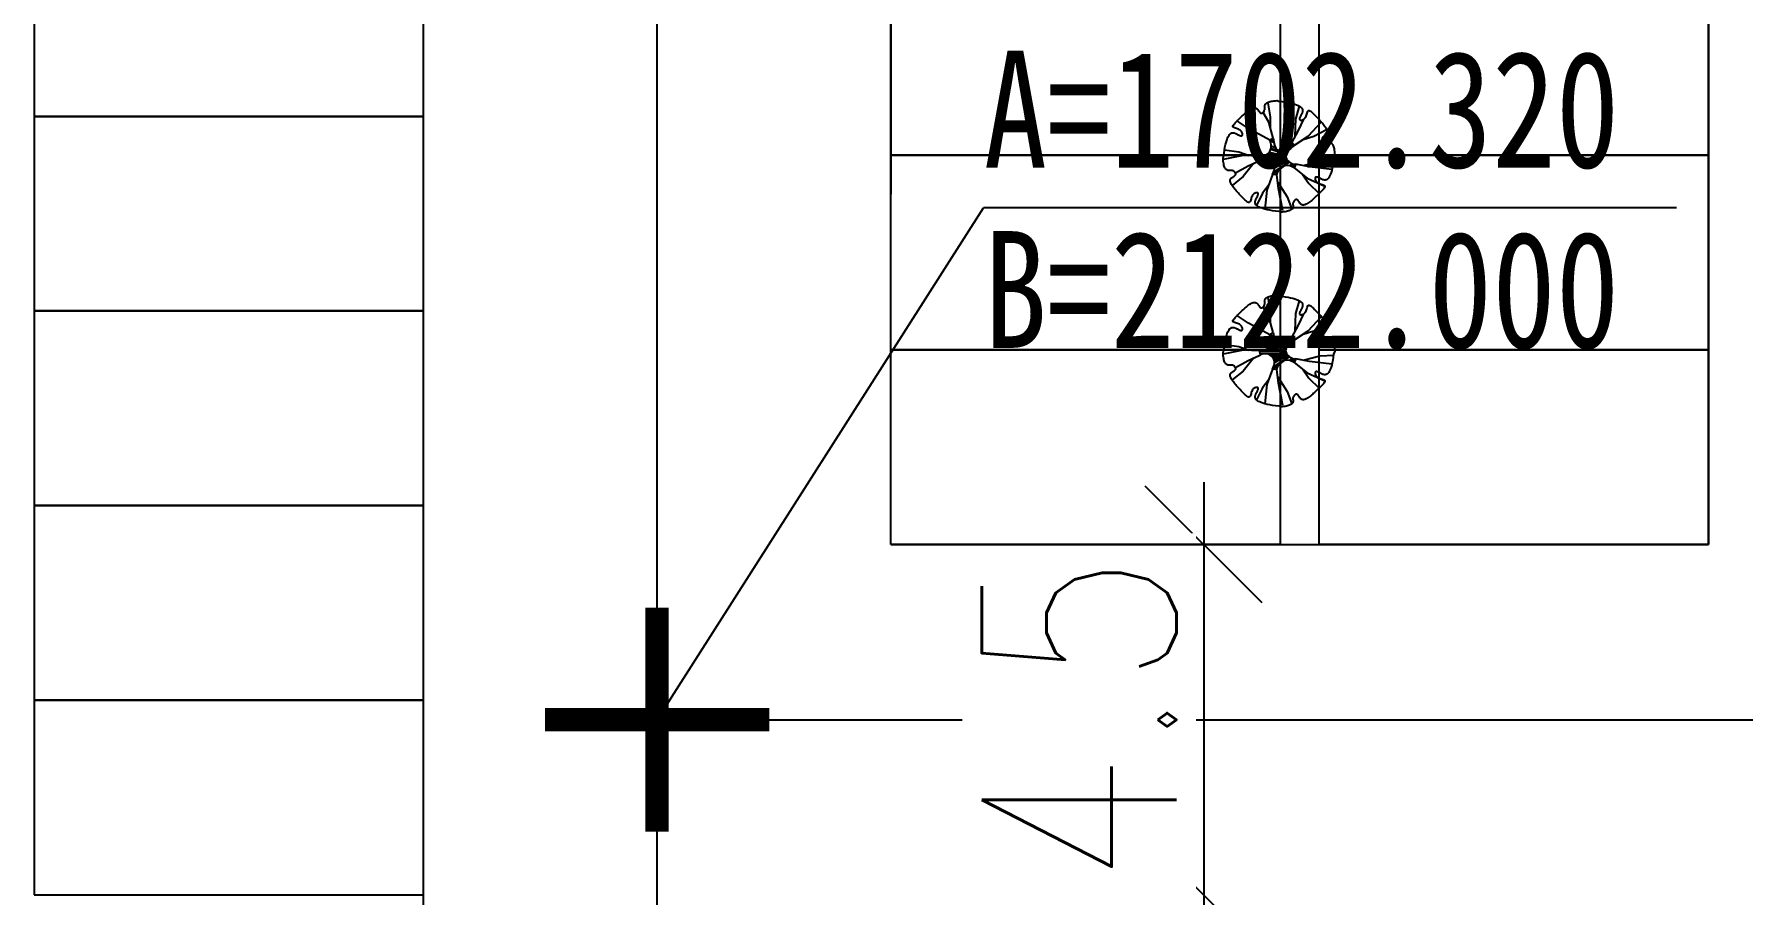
# Model space of a CAD drawing. Extents: x -93062 to 326984, y -142534 to 91021.
# Drawn here: x -55227 to -54199, y 81105 to 81623 of the extents above; entities that cross this region are included whole.
import ezdxf
from ezdxf.enums import TextEntityAlignment as Align

# ---------------------------------------------------------------- set-up
doc = ezdxf.new("R2010")
doc.units = 0
doc.header["$LTSCALE"] = 1000
doc.header["$MEASUREMENT"] = 0
doc.layers.get('0').update_dxf_attribs({"color": 8})
doc.styles.add('COMPLEX', font='COMPLEX')
doc.styles.add('DIMHT', font='', dxfattribs={"width": 0.8})
doc.styles.add('hz', font='GEDITXT', dxfattribs={"width": 0.8, "bigfont": 'DXT'})
doc.styles.add('SIM', font='GEDITXT', dxfattribs={"width": 0.8, "bigfont": 'DXT'})
doc.styles.add('SIMPLEX', font='GEDITXT', dxfattribs={"height": 0.2, "bigfont": 'DXT'})
doc.styles.get("Standard").update_dxf_attribs({"font": 'gbenor.shx', "bigfont": 'gbcbig.shx'})
doc.styles.get('DIMHT').set_extended_font_data('SimSun')

# ---------------------------------------------------------------- blocks, each defined once
blk = doc.blocks.new('_Oblique')
at = {"color": 0, "linetype": 'ByBlock', "lineweight": -2}
blk.add_line((-0.5, -0.5), (0.5, 0.5), dxfattribs=at)
blk = doc.blocks.new('A$C672165B9')
at = {"color": 251, "ltscale": 10}
for p, q in [((8647.4, 10565.9), (8647.4, 14896.3)), ((9024.8, 10449), (9024.8, 14896.7)), ((9402.2, 11644.1), (9402.2, 12210.2)), ((9024.8, 11361), (11006.2, 11361))]:
    blk.add_line(p, q, dxfattribs=at)
at = {"color": 251}
for p, q in [((8647.4, 10449), (8647.4, 14893.5)), ((9402.2, 14893.5), (9402.2, 12210.2)), ((10723.1, 11644.1), (10723.1, 14348.8)), ((10012.8, 12326.4), (10003.9, 12342.5)), ((10015.6, 12335), (10011.7, 12358)), ((10056.8, 12331.7), (10062.6, 12352.4)), ((9980.2, 12316.2), (9960.8, 12329.1)), ((10014.5, 12297.6), (9980.2, 12316.2)), ((10020.1, 12301), (10012.8, 12326.4)), ((10015.4, 12317.1), (10015.6, 12335)), ((10060.4, 12312.9), (10049.7, 12293.4)), ((10055.3, 12304), (10056.8, 12331.7)), ((10068.8, 12331.2), (10060.4, 12312.9)), ((10076.6, 12303.9), (10097.9, 12326.9)), ((10085.6, 12303.9), (10106.3, 12314.7)), ((10014.5, 12297.6), (10020.1, 12301)), ((10014.5, 12297.6), (10014.5, 12297.6)), ((10014.6, 12297.5), (10021.3, 12293.3)), ((10015.1, 12298), (10021.2, 12294.1)), ((10016.3, 12284.6), (10040.8, 12275.5)), ((10016.7, 12288.3), (10024.1, 12285)), ((10018.7, 12300.2), (10020.4, 12298.9)), ((10020.1, 12301), (10021.6, 12291.9)), ((10042.1, 12285.6), (10046.3, 12282)), ((10044, 12287.3), (10047.8, 12283.5)), ((10045.2, 12288.4), (10048.7, 12284.3)), ((10047.6, 12291), (10050.8, 12286.2)), ((10048.5, 12292), (10052.6, 12287.8)), ((10049.8, 12293.2), (10054.6, 12289.3)), ((10054.6, 12289.3), (10053, 12288.1)), ((10054.7, 12289.2), (10076.6, 12303.9)), ((10068.5, 12298.5), (10085.6, 12303.9)), ((9971.7, 12272.7), (9939.2, 12266.4)), ((9964.4, 12278), (9941.3, 12281.5)), ((9959, 12244.5), (9979.5, 12256)), ((9981.4, 12272.3), (9964.4, 12278)), ((9988.8, 12260.2), (9971.3, 12238.6)), ((9998.1, 12271.8), (9971.7, 12272.7)), ((9979.5, 12256), (9997.3, 12264.3)), ((9997.3, 12264.3), (9999.6, 12265.4)), ((9998.1, 12271.8), (10007.3, 12273.8)), ((9999.6, 12265.4), (9998.1, 12271.8)), ((9998.2, 12271.3), (10040.9, 12271.3)), ((9999.1, 12267.7), (10041.5, 12267.2)), ((10004.5, 12273.2), (10040.5, 12269.4)), ((10011, 12275.4), (10040.1, 12270.8)), ((10012.5, 12276.6), (10040.9, 12271.3)), ((10013.7, 12277.9), (10040, 12272.2)), ((10014.5, 12265), (10042.4, 12266.2)), ((10016, 12283), (10040.5, 12274.8)), ((10016.9, 12263.5), (10043.1, 12265.5)), ((10019.3, 12242.2), (10046.4, 12262.1)), ((10019.7, 12260.6), (10044.3, 12264.2)), ((10019.8, 12243.8), (10046.1, 12262.3)), ((10020.6, 12246), (10045.7, 12262.7)), ((10021.3, 12258), (10032.3, 12262.4)), ((10021.7, 12256.8), (10036.1, 12263)), ((10022, 12255.6), (10038.7, 12263.4)), ((10022.3, 12253), (10043.1, 12264)), ((10046.6, 12256), (10050.1, 12259.8)), ((10047.5, 12255.7), (10050.8, 12259.5)), ((10050.4, 12254.6), (10053.3, 12258.8)), ((10051.7, 12253.9), (10054.5, 12258.7)), ((10056.6, 12258.6), (10054.1, 12252.6)), ((10078.4, 12254.4), (10056.6, 12258.6)), ((10068.4, 12256.5), (10095.2, 12263.7)), ((10095.2, 12263.7), (10118.5, 12264.6)), ((9971.3, 12238.6), (9953.5, 12224.5)), ((10019.1, 12241.8), (10010, 12217)), ((10019.1, 12241.8), (10021.6, 12248.6)), ((10025.6, 12241.3), (10019.1, 12241.8)), ((10028.4, 12219.3), (10025.8, 12241.4)), ((10027.3, 12229.4), (10042.4, 12206.1)), ((10054.1, 12252.6), (10050.7, 12254.4)), ((10054.1, 12252.6), (10074.9, 12236.3)), ((10067.2, 12242.3), (10077.7, 12227.7)), ((10074.9, 12236.3), (10103.5, 12223)), ((10114.7, 12250.2), (10078.4, 12254.4)), ((10002.7, 12211.7), (9993, 12192.2)), ((10013.4, 12226.1), (10002.7, 12211.7)), ((10010, 12217), (10006.3, 12186.1)), ((10035.5, 12183.4), (10028.4, 12219.3)), ((10042.4, 12206.1), (10049.9, 12185.8)), ((10077.7, 12227.7), (10094.3, 12211.4)), ((9024.8, 11361), (9552.2, 12188.4)), ((10671.7, 12188.4), (9552.2, 12188.4)), ((10015.6, 12020.5), (10011.7, 12043.5)), ((10056.8, 12017.2), (10062.6, 12037.9)), ((9980.2, 12001.7), (9960.8, 12014.6)), ((10012.8, 12011.9), (10003.9, 12028)), ((10020.1, 11986.5), (10012.8, 12011.9)), ((10015.4, 12002.6), (10015.6, 12020.5)), ((10055.3, 11989.5), (10056.8, 12017.2)), ((10068.8, 12016.7), (10060.4, 11998.4)), ((10076.6, 11989.4), (10097.9, 12012.4)), ((10014.5, 11983.1), (9980.2, 12001.7)), ((10014.5, 11983.1), (10020.1, 11986.5)), ((10014.5, 11983.1), (10014.5, 11983.1)), ((10014.6, 11983), (10021.3, 11978.8)), ((10015.1, 11983.5), (10021.2, 11979.6)), ((10018.7, 11985.7), (10020.4, 11984.4)), ((10020.1, 11986.5), (10021.6, 11977.4)), ((10060.4, 11998.4), (10049.7, 11978.9)), ((10054.7, 11974.7), (10076.6, 11989.4)), ((10068.5, 11984), (10085.6, 11989.4)), ((10085.6, 11989.4), (10106.3, 12000.2)), ((9971.7, 11958.2), (9939.2, 11951.9)), ((9964.4, 11963.5), (9941.3, 11967)), ((9981.4, 11957.8), (9964.4, 11963.5)), ((9998.1, 11957.3), (9971.7, 11958.2)), ((9998.1, 11957.3), (10007.3, 11959.3)), ((9999.6, 11950.9), (9998.1, 11957.3)), ((9998.2, 11956.8), (10040.9, 11956.8)), ((9999.1, 11953.2), (10041.5, 11952.7)), ((10004.5, 11958.7), (10040.5, 11954.9)), ((10011, 11960.9), (10040.1, 11956.3)), ((10012.5, 11962.1), (10040.9, 11956.8)), ((10013.7, 11963.4), (10040, 11957.7)), ((10016, 11968.4), (10040.5, 11960.3)), ((10016.3, 11970.1), (10040.8, 11961)), ((10016.7, 11973.8), (10024.1, 11970.5)), ((10042.1, 11971.1), (10046.3, 11967.5)), ((10044, 11972.8), (10047.8, 11969)), ((10045.2, 11973.9), (10048.7, 11969.8)), ((10047.6, 11976.4), (10050.8, 11971.7)), ((10048.5, 11977.5), (10052.6, 11973.2)), ((10049.8, 11978.7), (10054.6, 11974.8)), ((10054.6, 11974.8), (10053, 11973.5)), ((9959, 11930), (9979.5, 11941.5)), ((9988.8, 11945.7), (9971.3, 11924.1)), ((9979.5, 11941.5), (9997.3, 11949.8)), ((9997.3, 11949.8), (9999.6, 11950.9)), ((10019.1, 11927.3), (10010, 11902.5)), ((10014.5, 11950.5), (10042.4, 11951.7)), ((10016.9, 11949), (10043.1, 11951)), ((10019.1, 11927.3), (10021.6, 11934.1)), ((10025.6, 11926.8), (10019.1, 11927.3)), ((10019.3, 11927.7), (10046.4, 11947.6)), ((10019.7, 11946.1), (10044.3, 11949.7)), ((10019.8, 11929.3), (10046.1, 11947.8)), ((10020.6, 11931.5), (10045.7, 11948.2)), ((10021.3, 11943.5), (10032.3, 11947.9)), ((10021.7, 11942.3), (10036.1, 11948.5)), ((10022, 11941.1), (10038.7, 11948.9)), ((10022.3, 11938.5), (10043.1, 11949.5)), ((10028.4, 11904.8), (10025.8, 11926.9)), ((10046.6, 11941.5), (10050.1, 11945.3)), ((10047.5, 11941.2), (10050.8, 11945)), ((10050.4, 11940.1), (10053.3, 11944.3)), ((10054.1, 11938.1), (10050.7, 11939.9)), ((10051.7, 11939.4), (10054.5, 11944.2)), ((10056.6, 11944.1), (10054.1, 11938.1)), ((10054.1, 11938.1), (10074.9, 11921.8)), ((10078.4, 11939.9), (10056.6, 11944.1)), ((10067.2, 11927.8), (10077.7, 11913.2)), ((10068.4, 11942), (10095.2, 11949.2)), ((10114.7, 11935.7), (10078.4, 11939.9)), ((10095.2, 11949.2), (10118.5, 11950.1)), ((9971.3, 11924.1), (9953.5, 11910)), ((10002.7, 11897.2), (9993, 11877.7)), ((10013.4, 11911.6), (10002.7, 11897.2)), ((10010, 11902.5), (10006.3, 11871.6)), ((10027.3, 11914.9), (10042.4, 11891.6)), ((10035.5, 11868.9), (10028.4, 11904.8)), ((10074.9, 11921.8), (10103.5, 11908.5)), ((10077.7, 11913.2), (10094.3, 11896.9)), ((10042.4, 11891.6), (10049.9, 11871.3)), ((9907.7, 11744.7), (9907.7, 10977.3)), ((9528, 11644.1), (10008.3, 11644.1))]:
    blk.add_line(p, q, dxfattribs=at)
at = {"color": 251, "ltscale": 3}
for p, q in [((8018.4, 12650.5), (8018.4, 12336)), ((8647.4, 12336), (8647.4, 12650.5)), ((9402.2, 12273.1), (9402.2, 12587.6)), ((10031.2, 12587.6), (10031.2, 12273.1)), ((10094.1, 12273.1), (10094.1, 12587.6)), ((10723.1, 12587.6), (10723.1, 12273.1)), ((8018.4, 12336), (8018.4, 12021.5)), ((8647.4, 12336), (8018.4, 12336)), ((8018.4, 12336), (8647.4, 12336)), ((8647.4, 12021.5), (8647.4, 12336)), ((9402.2, 11958.6), (9402.2, 12273.1)), ((9402.2, 12273.1), (10031.2, 12273.1)), ((10031.2, 12273.1), (9402.2, 12273.1)), ((10031.2, 12273.1), (10031.2, 11958.6)), ((10031.2, 12273.1), (10031.2, 12273.1)), ((10094.1, 11958.6), (10094.1, 12273.1)), ((10094.1, 12273.1), (10723.1, 12273.1)), ((10723.1, 12273.1), (10094.1, 12273.1)), ((10723.1, 12273.1), (10723.1, 11958.6)), ((10723.1, 12273.1), (10723.1, 12273.1)), ((8018.4, 12021.5), (8018.4, 11707)), ((8647.4, 12021.5), (8018.4, 12021.5)), ((8018.4, 12021.5), (8647.4, 12021.5)), ((8647.4, 11707), (8647.4, 12021.5)), ((10031.2, 11958.6), (9402.2, 11958.6)), ((9402.2, 11644.1), (9402.2, 11958.6)), ((9402.2, 11958.6), (10031.2, 11958.6)), ((10031.2, 11958.6), (10031.2, 11644.1)), ((10031.2, 11958.6), (10031.2, 11958.6)), ((10094.1, 11644.1), (10094.1, 11958.6)), ((10094.1, 11958.6), (10723.1, 11958.6)), ((10723.1, 11958.6), (10094.1, 11958.6)), ((10723.1, 11958.6), (10723.1, 11644.1)), ((10723.1, 11958.6), (10723.1, 11958.6)), ((8018.4, 11707), (8018.4, 11392.5)), ((8647.4, 11707), (8018.4, 11707)), ((8018.4, 11707), (8647.4, 11707)), ((8647.4, 11392.5), (8647.4, 11707)), ((10723.1, 11644.1), (10094.1, 11644.1)), ((8018.4, 11392.5), (8018.4, 11078)), ((8647.4, 11392.5), (8018.4, 11392.5)), ((8018.4, 11392.5), (8647.4, 11392.5)), ((8647.4, 11078), (8647.4, 11392.5)), ((8018.4, 11078), (8647.4, 11078))]:
    blk.add_line(p, q, dxfattribs=at)
at = {"color": 251}
for points in [[(10051.9, 12193.8), (10052, 12192.9), (10052.1, 12192), (10052.1, 12191.2), (10052.1, 12190.3), (10052.1, 12189.5), (10051.9, 12188.6), (10051.6, 12187.8), (10051.1, 12187), (10050.5, 12186.3), (10049.7, 12185.6), (10048.7, 12184.9), (10047.6, 12184.2), (10046.3, 12183.6), (10044.9, 12183.1), (10043.2, 12182.6), (10041.4, 12182.1), (10039.3, 12181.8), (10037.1, 12181.5), (10034.7, 12181.2), (10032, 12181.1), (10029.6, 12182.3), (10024, 12182.8), (10019, 12183.4), (10014.4, 12184.2), (10010.2, 12185), (10006.5, 12186), (10003.3, 12187), (10000.5, 12188), (9998.2, 12189), (9996.3, 12189.9), (9994.7, 12190.8), (9993.6, 12191.7), (9992.7, 12192.5), (9992, 12193.3), (9991.6, 12194.1), (9991.3, 12194.9), (9991.1, 12195.6), (9991, 12196.4), (9991, 12197.2), (9991, 12198), (9991.1, 12198.7), (9991.3, 12199.5), (9991.5, 12200.3), (9991.8, 12201.2), (9992.2, 12202), (9992.6, 12202.8), (9993, 12203.7), (9993.5, 12204.5), (9994, 12205.4), (9994.5, 12206.2), (9994.9, 12207.1), (9995.3, 12207.9), (9995.6, 12208.7), (9995.8, 12209.4), (9995.9, 12210.1), (9995.9, 12210.8), (9995.8, 12211.3), (9995.5, 12211.8), (9995.1, 12212.2), (9994.6, 12212.5), (9993.9, 12212.6), (9993, 12212.6), (9992.1, 12212.4), (9991, 12212.1), (9989.9, 12211.6), (9988.9, 12210.9), (9987.8, 12210), (9986.8, 12208.9), (9986, 12207.6), (9985.3, 12206.1), (9984.7, 12204.5), (9984.2, 12202.8), (9983.7, 12201.2), (9983.2, 12199.7), (9982.7, 12198.4), (9982, 12197.5), (9981.2, 12197), (9980.2, 12197), (9979, 12197.4), (9977.7, 12198.2), (9976.3, 12199.4), (9974.8, 12200.7), (9973.3, 12202.3), (9971.6, 12203.9), (9970, 12205.6), (9968.4, 12207.2), (9966.9, 12208.9), (9965.3, 12210.5), (9963.8, 12212), (9962.3, 12213.6), (9960.9, 12215.2), (9959.5, 12216.7), (9958.2, 12218.2), (9956.9, 12219.8), (9955.8, 12221.3), (9954.7, 12222.8), (9953.7, 12224.3), (9952.8, 12225.7), (9952.1, 12227.1), (9951.5, 12228.3), (9951, 12229.6), (9950.7, 12230.7), (9950.5, 12231.7), (9950.5, 12232.6), (9950.7, 12233.5), (9951, 12234.3), (9951.5, 12235.1), (9952.1, 12235.9), (9952.9, 12236.6), (9953.8, 12237.3), (9954.8, 12238), (9955.8, 12238.7), (9956.8, 12239.4), (9957.7, 12240.1), (9958.5, 12240.8), (9959.1, 12241.6), (9959.4, 12242.4), (9959.4, 12243.3), (9959.2, 12244.1), (9958.8, 12245), (9958.2, 12245.8), (9957.4, 12246.6), (9956.5, 12247.3), (9955.6, 12247.8), (9954.6, 12248.2), (9953.6, 12248.5), (9952.7, 12248.6), (9951.8, 12248.6), (9950.9, 12248.5), (9950, 12248.4), (9949.1, 12248.3), (9948.2, 12248.3), (9947.4, 12248.4), (9946.6, 12248.6), (9945.7, 12248.9), (9945, 12249.4), (9944.2, 12250), (9943.5, 12250.8), (9942.8, 12251.7), (9942.1, 12252.8), (9941.5, 12254.1), (9941, 12255.6), (9940.5, 12257.3), (9940.1, 12259.1), (9939.7, 12261.2), (9939.4, 12263.4), (9939.2, 12265.8), (9939, 12268.4), (9939.5, 12271.1), (9940.7, 12276.4), (9941.3, 12281.5), (9942.1, 12286.1), (9943, 12290.3), (9943.9, 12293.9), (9944.9, 12297.2), (9945.9, 12299.9), (9946.9, 12302.3), (9947.8, 12304.2), (9948.7, 12305.7), (9949.6, 12306.9), (9950.4, 12307.8), (9951.2, 12308.4), (9952, 12308.9), (9952.8, 12309.2), (9953.6, 12309.3), (9954.3, 12309.4), (9955.1, 12309.5), (9955.9, 12309.4), (9956.7, 12309.3), (9957.5, 12309.2), (9958.3, 12308.9), (9959.1, 12308.6), (9959.9, 12308.3), (9960.7, 12307.9), (9961.6, 12307.4), (9962.5, 12306.9), (9963.3, 12306.4), (9964.2, 12306), (9965, 12305.5), (9965.8, 12305.2), (9966.6, 12304.9), (9967.3, 12304.7), (9968, 12304.5), (9968.7, 12304.6), (9969.3, 12304.7), (9969.7, 12304.9), (9970.1, 12305.3), (9970.4, 12305.9), (9970.5, 12306.6), (9970.5, 12307.4), (9970.3, 12308.4), (9970, 12309.4), (9969.5, 12310.5), (9968.8, 12311.6), (9967.9, 12312.7), (9966.9, 12313.6), (9965.6, 12314.5), (9964, 12315.2), (9962.4, 12315.8), (9960.7, 12316.3), (9959.1, 12316.7), (9957.6, 12317.2), (9956.4, 12317.8), (9955.4, 12318.5), (9954.9, 12319.3), (9954.9, 12320.3), (9955.4, 12321.4), (9956.2, 12322.7), (9957.3, 12324.1), (9958.7, 12325.6), (9960.2, 12327.2), (9961.8, 12328.8), (9963.5, 12330.4), (9965.2, 12332), (9966.8, 12333.6), (9968.4, 12335.2), (9970, 12336.7), (9971.5, 12338.1), (9973.1, 12339.6), (9974.6, 12341), (9976.2, 12342.3), (9977.7, 12343.5), (9979.2, 12344.7), (9980.7, 12345.8), (9982.2, 12346.8), (9983.6, 12347.7), (9985, 12348.4), (9986.3, 12349), (9987.5, 12349.5), (9988.6, 12349.8), (9989.6, 12349.9), (9990.6, 12349.9), (9991.4, 12349.8), (9992.3, 12349.4), (9993, 12349), (9993.8, 12348.4), (9994.5, 12347.6), (9995.2, 12346.7), (9995.9, 12345.7), (9996.6, 12344.7), (9997.3, 12343.7), (9998, 12342.8), (9998.7, 12342), (9999.5, 12341.4), (10000.3, 12341.1), (10001.2, 12341), (10002, 12341.2), (10002.9, 12341.7), (10003.7, 12342.3), (10004.5, 12343.1), (10005.2, 12344), (10005.7, 12344.9), (10006.1, 12345.9), (10006.4, 12346.8), (10006.5, 12347.8), (10006.5, 12348.7), (10006.4, 12349.6), (10006.3, 12350.5), (10006.3, 12351.4), (10006.2, 12352.2), (10006.3, 12353.1), (10006.5, 12353.9), (10006.8, 12354.7), (10007.3, 12355.5), (10007.9, 12356.3), (10008.7, 12357), (10009.6, 12357.7), (10010.8, 12358.3), (10012.1, 12358.9), (10013.5, 12359.5), (10015.2, 12360), (10017, 12360.4), (10019.1, 12360.8), (10021.3, 12361.1), (10023.7, 12361.3), (10026.4, 12361.4), (10028.8, 12360.3), (10034.4, 12359.8), (10039.4, 12359.1), (10044, 12358.4), (10048.2, 12357.5), (10051.9, 12356.6), (10055.1, 12355.6), (10057.9, 12354.6), (10060.2, 12353.6), (10062.1, 12352.6), (10063.6, 12351.7), (10064.8, 12350.9), (10065.7, 12350), (10066.4, 12349.2), (10066.8, 12348.4), (10067.1, 12347.7), (10067.2, 12346.9), (10067.3, 12346.1), (10067.4, 12345.4), (10067.3, 12344.6), (10067.2, 12343.8), (10067.1, 12343), (10066.9, 12342.2), (10066.6, 12341.4), (10066.2, 12340.6), (10065.8, 12339.7), (10065.3, 12338.9), (10064.9, 12338), (10064.4, 12337.2), (10063.9, 12336.3), (10063.5, 12335.5), (10063.1, 12334.7), (10062.8, 12333.9), (10062.6, 12333.1), (10062.5, 12332.4), (10062.5, 12331.8), (10062.6, 12331.2), (10062.9, 12330.7), (10063.3, 12330.3), (10063.8, 12330.1), (10064.5, 12329.9), (10065.3, 12330), (10066.3, 12330.1), (10067.4, 12330.4), (10068.4, 12331), (10069.5, 12331.6), (10070.6, 12332.5), (10071.5, 12333.6), (10072.4, 12334.9), (10073.1, 12336.4), (10073.7, 12338.1), (10074.2, 12339.7), (10074.7, 12341.4), (10075.2, 12342.9), (10075.7, 12344.1), (10076.4, 12345), (10077.2, 12345.5), (10078.2, 12345.5), (10079.4, 12345.1), (10080.7, 12344.3), (10082.1, 12343.2), (10083.6, 12341.8), (10085.1, 12340.3), (10086.7, 12338.6), (10088.4, 12337), (10090, 12335.3), (10091.5, 12333.7), (10093.1, 12332.1), (10094.6, 12330.5), (10096.1, 12328.9), (10097.5, 12327.4), (10098.9, 12325.8), (10100.2, 12324.3), (10101.4, 12322.8), (10102.6, 12321.2), (10103.7, 12319.7), (10104.7, 12318.3), (10105.6, 12316.8), (10106.3, 12315.5), (10106.9, 12314.2), (10107.4, 12313), (10107.7, 12311.9), (10107.9, 12310.9), (10107.8, 12309.9), (10107.7, 12309), (10107.4, 12308.2), (10106.9, 12307.4), (10106.3, 12306.7), (10105.5, 12306), (10104.6, 12305.3), (10103.6, 12304.6), (10102.6, 12303.9), (10101.6, 12303.2), (10100.7, 12302.5), (10099.9, 12301.7), (10099.3, 12301), (10099, 12300.1), (10098.9, 12299.3), (10099.2, 12298.4), (10099.6, 12297.6), (10100.2, 12296.7), (10101, 12296), (10101.9, 12295.3), (10102.8, 12294.7), (10103.8, 12294.3), (10104.8, 12294.1), (10105.7, 12294), (10106.6, 12294), (10107.5, 12294), (10108.4, 12294.1), (10109.3, 12294.2), (10110.2, 12294.2), (10111, 12294.2), (10111.8, 12294), (10112.6, 12293.6), (10113.4, 12293.2), (10114.2, 12292.5), (10114.9, 12291.8), (10115.6, 12290.8), (10116.2, 12289.7), (10116.8, 12288.4), (10117.4, 12286.9), (10117.9, 12285.3), (10118.3, 12283.4), (10118.7, 12281.4), (10119, 12279.2), (10119.2, 12276.7), (10119.4, 12274.1), (10119.4, 12271.3), (10117.7, 12266.1), (10117.1, 12261), (10116.3, 12256.4), (10115.4, 12252.3), (10114.5, 12248.6), (10113.5, 12245.4), (10112.5, 12242.6), (10111.5, 12240.3), (10110.6, 12238.3), (10109.7, 12236.8), (10108.8, 12235.6), (10108, 12234.7), (10107.2, 12234.1), (10106.4, 12233.7), (10105.6, 12233.4), (10104.8, 12233.2), (10104.1, 12233.1), (10103.3, 12233.1), (10102.5, 12233.1), (10101.7, 12233.2), (10100.9, 12233.4), (10100.1, 12233.6), (10099.3, 12233.9), (10098.5, 12234.3), (10097.6, 12234.7), (10096.8, 12235.1), (10095.9, 12235.6), (10095.1, 12236.1), (10094.2, 12236.6), (10093.4, 12237), (10092.6, 12237.4), (10091.8, 12237.7), (10091.1, 12237.9), (10090.3, 12238), (10089.7, 12238), (10089.1, 12237.9), (10088.6, 12237.6), (10088.3, 12237.2), (10088, 12236.7), (10087.9, 12236), (10087.9, 12235.1), (10088, 12234.2), (10088.4, 12233.1), (10088.9, 12232), (10089.6, 12230.9), (10090.4, 12229.9), (10091.5, 12228.9), (10092.8, 12228.1), (10094.3, 12227.4), (10096, 12226.8), (10097.7, 12226.3), (10099.3, 12225.8), (10100.8, 12225.3), (10102, 12224.7), (10103, 12224.1), (10103.5, 12223.3), (10103.5, 12222.3), (10103, 12221.1), (10102.2, 12219.8), (10101.1, 12218.4), (10099.7, 12216.9), (10098.2, 12215.3), (10096.6, 12213.7), (10094.9, 12212.1), (10093.2, 12210.5), (10091.6, 12208.9), (10090, 12207.4), (10088.4, 12205.9), (10086.9, 12204.4), (10085.3, 12203), (10083.8, 12201.6), (10082.2, 12200.3), (10080.7, 12199), (10079.2, 12197.8), (10077.6, 12196.8), (10076.2, 12195.8), (10074.8, 12194.9), (10073.4, 12194.1), (10072.1, 12193.5), (10070.9, 12193.1), (10069.8, 12192.8), (10068.8, 12192.6), (10067.8, 12192.6), (10067, 12192.8), (10066.1, 12193.1), (10065.4, 12193.6), (10064.6, 12194.2), (10063.9, 12195), (10063.2, 12195.8), (10062.5, 12196.8), (10061.8, 12197.9), (10061.1, 12198.9), (10060.4, 12199.8), (10059.7, 12200.5), (10058.9, 12201.1), (10058.1, 12201.5), (10057.2, 12201.5), (10056.3, 12201.3), (10055.5, 12200.9), (10054.6, 12200.2), (10053.9, 12199.5), (10053.2, 12198.6), (10052.7, 12197.6), (10052.2, 12196.7), (10052, 12195.7), (10051.9, 12194.8)], [(10051.9, 11879.3), (10052, 11878.4), (10052.1, 11877.5), (10052.1, 11876.7), (10052.1, 11875.8), (10052.1, 11875), (10051.9, 11874.1), (10051.6, 11873.3), (10051.1, 11872.5), (10050.5, 11871.8), (10049.7, 11871.1), (10048.7, 11870.4), (10047.6, 11869.7), (10046.3, 11869.1), (10044.9, 11868.6), (10043.2, 11868.1), (10041.4, 11867.6), (10039.3, 11867.3), (10037.1, 11867), (10034.7, 11866.7), (10032, 11866.6), (10029.6, 11867.8), (10024, 11868.3), (10019, 11868.9), (10014.4, 11869.7), (10010.2, 11870.5), (10006.5, 11871.5), (10003.3, 11872.5), (10000.5, 11873.5), (9998.2, 11874.5), (9996.3, 11875.4), (9994.7, 11876.3), (9993.6, 11877.2), (9992.7, 11878), (9992, 11878.8), (9991.6, 11879.6), (9991.3, 11880.4), (9991.1, 11881.1), (9991, 11881.9), (9991, 11882.7), (9991, 11883.5), (9991.1, 11884.2), (9991.3, 11885), (9991.5, 11885.8), (9991.8, 11886.7), (9992.2, 11887.5), (9992.6, 11888.3), (9993, 11889.2), (9993.5, 11890), (9994, 11890.9), (9994.5, 11891.7), (9994.9, 11892.6), (9995.3, 11893.4), (9995.6, 11894.2), (9995.8, 11894.9), (9995.9, 11895.6), (9995.9, 11896.3), (9995.8, 11896.8), (9995.5, 11897.3), (9995.1, 11897.7), (9994.6, 11898), (9993.9, 11898.1), (9993, 11898.1), (9992.1, 11897.9), (9991, 11897.6), (9989.9, 11897.1), (9988.9, 11896.4), (9987.8, 11895.5), (9986.8, 11894.4), (9986, 11893.1), (9985.3, 11891.6), (9984.7, 11890), (9984.2, 11888.3), (9983.7, 11886.7), (9983.2, 11885.2), (9982.7, 11883.9), (9982, 11883), (9981.2, 11882.5), (9980.2, 11882.5), (9979, 11882.9), (9977.7, 11883.7), (9976.3, 11884.9), (9974.8, 11886.2), (9973.3, 11887.8), (9971.6, 11889.4), (9970, 11891.1), (9968.4, 11892.7), (9966.9, 11894.4), (9965.3, 11896), (9963.8, 11897.5), (9962.3, 11899.1), (9960.9, 11900.7), (9959.5, 11902.2), (9958.2, 11903.7), (9956.9, 11905.3), (9955.8, 11906.8), (9954.7, 11908.3), (9953.7, 11909.8), (9952.8, 11911.2), (9952.1, 11912.6), (9951.5, 11913.8), (9951, 11915.1), (9950.7, 11916.2), (9950.5, 11917.2), (9950.5, 11918.1), (9950.7, 11919), (9951, 11919.8), (9951.5, 11920.6), (9952.1, 11921.4), (9952.9, 11922.1), (9953.8, 11922.8), (9954.8, 11923.5), (9955.8, 11924.2), (9956.8, 11924.9), (9957.7, 11925.6), (9958.5, 11926.3), (9959.1, 11927.1), (9959.4, 11927.9), (9959.4, 11928.7), (9959.2, 11929.6), (9958.8, 11930.5), (9958.2, 11931.3), (9957.4, 11932.1), (9956.5, 11932.8), (9955.6, 11933.3), (9954.6, 11933.7), (9953.6, 11934), (9952.7, 11934.1), (9951.8, 11934.1), (9950.9, 11934), (9950, 11933.9), (9949.1, 11933.8), (9948.2, 11933.8), (9947.4, 11933.9), (9946.6, 11934.1), (9945.7, 11934.4), (9945, 11934.9), (9944.2, 11935.5), (9943.5, 11936.3), (9942.8, 11937.2), (9942.1, 11938.3), (9941.5, 11939.6), (9941, 11941.1), (9940.5, 11942.8), (9940.1, 11944.6), (9939.7, 11946.6), (9939.4, 11948.9), (9939.2, 11951.3), (9939, 11953.9), (9939.5, 11956.6), (9940.7, 11961.9), (9941.3, 11967), (9942.1, 11971.6), (9943, 11975.7), (9943.9, 11979.4), (9944.9, 11982.7), (9945.9, 11985.4), (9946.9, 11987.8), (9947.8, 11989.7), (9948.7, 11991.2), (9949.6, 11992.4), (9950.4, 11993.3), (9951.2, 11993.9), (9952, 11994.4), (9952.8, 11994.7), (9953.6, 11994.8), (9954.3, 11994.9), (9955.1, 11994.9), (9955.9, 11994.9), (9956.7, 11994.8), (9957.5, 11994.7), (9958.3, 11994.4), (9959.1, 11994.1), (9959.9, 11993.8), (9960.7, 11993.4), (9961.6, 11992.9), (9962.5, 11992.4), (9963.3, 11991.9), (9964.2, 11991.5), (9965, 11991), (9965.8, 11990.7), (9966.6, 11990.4), (9967.3, 11990.1), (9968, 11990), (9968.7, 11990.1), (9969.3, 11990.2), (9969.7, 11990.4), (9970.1, 11990.8), (9970.4, 11991.4), (9970.5, 11992.1), (9970.5, 11992.9), (9970.3, 11993.9), (9970, 11994.9), (9969.5, 11996), (9968.8, 11997.1), (9967.9, 11998.2), (9966.9, 11999.1), (9965.6, 12000), (9964, 12000.7), (9962.4, 12001.3), (9960.7, 12001.8), (9959.1, 12002.2), (9957.6, 12002.7), (9956.4, 12003.3), (9955.4, 12004), (9954.9, 12004.8), (9954.9, 12005.8), (9955.4, 12006.9), (9956.2, 12008.2), (9957.3, 12009.6), (9958.7, 12011.1), (9960.2, 12012.7), (9961.8, 12014.3), (9963.5, 12015.9), (9965.2, 12017.5), (9966.8, 12019.1), (9968.4, 12020.7), (9970, 12022.2), (9971.5, 12023.6), (9973.1, 12025.1), (9974.6, 12026.5), (9976.2, 12027.8), (9977.7, 12029), (9979.2, 12030.2), (9980.7, 12031.3), (9982.2, 12032.3), (9983.6, 12033.2), (9985, 12033.9), (9986.3, 12034.5), (9987.5, 12035), (9988.6, 12035.3), (9989.6, 12035.4), (9990.6, 12035.4), (9991.4, 12035.3), (9992.3, 12034.9), (9993, 12034.5), (9993.8, 12033.9), (9994.5, 12033.1), (9995.2, 12032.2), (9995.9, 12031.2), (9996.6, 12030.2), (9997.3, 12029.2), (9998, 12028.3), (9998.7, 12027.5), (9999.5, 12026.9), (10000.3, 12026.6), (10001.2, 12026.5), (10002, 12026.7), (10002.9, 12027.2), (10003.7, 12027.8), (10004.5, 12028.6), (10005.2, 12029.5), (10005.7, 12030.4), (10006.1, 12031.4), (10006.4, 12032.3), (10006.5, 12033.3), (10006.5, 12034.2), (10006.4, 12035.1), (10006.3, 12036), (10006.3, 12036.9), (10006.2, 12037.7), (10006.3, 12038.6), (10006.5, 12039.4), (10006.8, 12040.2), (10007.3, 12041), (10007.9, 12041.8), (10008.7, 12042.5), (10009.6, 12043.2), (10010.8, 12043.8), (10012.1, 12044.4), (10013.5, 12045), (10015.2, 12045.5), (10017, 12045.9), (10019.1, 12046.3), (10021.3, 12046.6), (10023.7, 12046.8), (10026.4, 12046.9), (10028.8, 12045.8), (10034.4, 12045.3), (10039.4, 12044.6), (10044, 12043.9), (10048.2, 12043), (10051.9, 12042), (10055.1, 12041.1), (10057.9, 12040.1), (10060.2, 12039.1), (10062.1, 12038.1), (10063.6, 12037.2), (10064.8, 12036.4), (10065.7, 12035.5), (10066.4, 12034.7), (10066.8, 12033.9), (10067.1, 12033.2), (10067.2, 12032.4), (10067.3, 12031.6), (10067.4, 12030.9), (10067.3, 12030.1), (10067.2, 12029.3), (10067.1, 12028.5), (10066.9, 12027.7), (10066.6, 12026.9), (10066.2, 12026.1), (10065.8, 12025.2), (10065.3, 12024.4), (10064.9, 12023.5), (10064.4, 12022.7), (10063.9, 12021.8), (10063.5, 12021), (10063.1, 12020.2), (10062.8, 12019.4), (10062.6, 12018.6), (10062.5, 12017.9), (10062.5, 12017.3), (10062.6, 12016.7), (10062.9, 12016.2), (10063.3, 12015.8), (10063.8, 12015.6), (10064.5, 12015.4), (10065.3, 12015.5), (10066.3, 12015.6), (10067.4, 12015.9), (10068.4, 12016.4), (10069.5, 12017.1), (10070.6, 12018), (10071.5, 12019.1), (10072.4, 12020.4), (10073.1, 12021.9), (10073.7, 12023.6), (10074.2, 12025.2), (10074.7, 12026.9), (10075.2, 12028.4), (10075.7, 12029.6), (10076.4, 12030.5), (10077.2, 12031), (10078.2, 12031), (10079.4, 12030.6), (10080.7, 12029.8), (10082.1, 12028.7), (10083.6, 12027.3), (10085.1, 12025.8), (10086.7, 12024.1), (10088.4, 12022.5), (10090, 12020.8), (10091.5, 12019.2), (10093.1, 12017.6), (10094.6, 12016), (10096.1, 12014.4), (10097.5, 12012.9), (10098.9, 12011.3), (10100.2, 12009.8), (10101.4, 12008.3), (10102.6, 12006.7), (10103.7, 12005.2), (10104.7, 12003.8), (10105.6, 12002.3), (10106.3, 12001), (10106.9, 11999.7), (10107.4, 11998.5), (10107.7, 11997.4), (10107.9, 11996.4), (10107.8, 11995.4), (10107.7, 11994.5), (10107.4, 11993.7), (10106.9, 11992.9), (10106.3, 11992.2), (10105.5, 11991.5), (10104.6, 11990.8), (10103.6, 11990.1), (10102.6, 11989.4), (10101.6, 11988.7), (10100.7, 11988), (10099.9, 11987.2), (10099.3, 11986.5), (10099, 11985.6), (10098.9, 11984.8), (10099.2, 11983.9), (10099.6, 11983.1), (10100.2, 11982.2), (10101, 11981.5), (10101.9, 11980.8), (10102.8, 11980.2), (10103.8, 11979.8), (10104.8, 11979.6), (10105.7, 11979.5), (10106.6, 11979.5), (10107.5, 11979.5), (10108.4, 11979.6), (10109.3, 11979.7), (10110.2, 11979.7), (10111, 11979.7), (10111.8, 11979.5), (10112.6, 11979.1), (10113.4, 11978.7), (10114.2, 11978), (10114.9, 11977.3), (10115.6, 11976.3), (10116.2, 11975.2), (10116.8, 11973.9), (10117.4, 11972.4), (10117.9, 11970.8), (10118.3, 11968.9), (10118.7, 11966.9), (10119, 11964.7), (10119.2, 11962.2), (10119.4, 11959.6), (10119.4, 11956.8), (10117.7, 11951.6), (10117.1, 11946.5), (10116.3, 11941.9), (10115.4, 11937.8), (10114.5, 11934.1), (10113.5, 11930.9), (10112.5, 11928.1), (10111.5, 11925.8), (10110.6, 11923.8), (10109.7, 11922.3), (10108.8, 11921.1), (10108, 11920.2), (10107.2, 11919.6), (10106.4, 11919.2), (10105.6, 11918.9), (10104.8, 11918.7), (10104.1, 11918.6), (10103.3, 11918.6), (10102.5, 11918.6), (10101.7, 11918.7), (10100.9, 11918.9), (10100.1, 11919.1), (10099.3, 11919.4), (10098.5, 11919.7), (10097.6, 11920.2), (10096.8, 11920.6), (10095.9, 11921.1), (10095.1, 11921.6), (10094.2, 11922.1), (10093.4, 11922.5), (10092.6, 11922.9), (10091.8, 11923.2), (10091.1, 11923.4), (10090.3, 11923.5), (10089.7, 11923.5), (10089.1, 11923.4), (10088.6, 11923.1), (10088.3, 11922.7), (10088, 11922.2), (10087.9, 11921.5), (10087.9, 11920.6), (10088, 11919.7), (10088.4, 11918.6), (10088.9, 11917.5), (10089.6, 11916.4), (10090.4, 11915.4), (10091.5, 11914.4), (10092.8, 11913.6), (10094.3, 11912.9), (10096, 11912.3), (10097.7, 11911.8), (10099.3, 11911.3), (10100.8, 11910.8), (10102, 11910.2), (10103, 11909.6), (10103.5, 11908.8), (10103.5, 11907.8), (10103, 11906.6), (10102.2, 11905.3), (10101.1, 11903.9), (10099.7, 11902.4), (10098.2, 11900.8), (10096.6, 11899.2), (10094.9, 11897.6), (10093.2, 11896), (10091.6, 11894.4), (10090, 11892.9), (10088.4, 11891.4), (10086.9, 11889.9), (10085.3, 11888.5), (10083.8, 11887.1), (10082.2, 11885.8), (10080.7, 11884.5), (10079.2, 11883.3), (10077.6, 11882.3), (10076.2, 11881.3), (10074.8, 11880.4), (10073.4, 11879.6), (10072.1, 11879), (10070.9, 11878.6), (10069.8, 11878.3), (10068.8, 11878.1), (10067.8, 11878.1), (10067, 11878.3), (10066.1, 11878.6), (10065.4, 11879.1), (10064.6, 11879.7), (10063.9, 11880.4), (10063.2, 11881.3), (10062.5, 11882.3), (10061.8, 11883.4), (10061.1, 11884.4), (10060.4, 11885.3), (10059.7, 11886), (10058.9, 11886.6), (10058.1, 11887), (10057.2, 11887), (10056.3, 11886.8), (10055.5, 11886.4), (10054.6, 11885.7), (10053.9, 11885), (10053.2, 11884.1), (10052.7, 11883.1), (10052.2, 11882.2), (10052, 11881.2), (10051.9, 11880.3)]]:
    blk.add_lwpolyline(points, close=True, dxfattribs=at)
at = {"color": 251, "const_width": 37.7}
for points in [[(9024.8, 11179.9), (9024.8, 11542.2)], [(8843.7, 11361), (9206, 11361)]]:
    blk.add_lwpolyline(points, dxfattribs=at)
at = {"color": 251}
for centre, radius, start, end in [((9989.4, 12286.4), 27.5, 14.4178, 24.1148), ((9996.4, 12288.2), 20.2, 336.9883, 14.4178), ((10041.4, 12295.2), 20.1, 189.3639, 219.0167), ((10004.3, 12330.1), 58.4, 302.6981, 321.0769), ((10092.5, 12237.2), 64.4, 127.8129, 143.5558), ((10006.7, 12250.4), 16.6, 40.3701, 115.2365), ((10004.9, 12284.6), 11.1, 282.5027, 336.9883), ((10009.6, 12252.9), 12.8, 340.023, 40.3701), ((10042.6, 12239.3), 17.1, 61.518, 173.4049), ((10031.7, 12287.4), 7.63, 219.0167, 302.6981), ((10048.8, 12272.1), 8.73, 157.6896, 229.9924), ((10056.1, 12273.8), 15.2, 217.5776, 271.9347), ((9989.4, 11971.9), 27.5, 14.4178, 24.1148), ((10006.7, 11935.9), 16.6, 40.3701, 115.2365), ((10004.9, 11970.1), 11.1, 282.5027, 336.9883), ((9996.4, 11973.7), 20.2, 336.9883, 14.4178), ((10041.4, 11980.7), 20.1, 189.3639, 219.0167), ((10031.7, 11972.9), 7.63, 219.0167, 302.6981), ((10004.3, 12015.6), 58.4, 302.6981, 321.0769), ((10048.8, 11957.6), 8.73, 157.6896, 229.9924), ((10092.5, 11922.7), 64.4, 127.8129, 143.5558), ((10009.6, 11938.4), 12.8, 340.023, 40.3701), ((10042.6, 11924.8), 17.1, 61.518, 173.4049), ((10056.1, 11959.3), 15.2, 217.5776, 271.9347)]:
    blk.add_arc(centre, radius, start, end, dxfattribs=at)
at = {"color": 251, "xscale": 188.7010318362808, "yscale": 188.7010318362808, "zscale": 188.7010318362808}
for p, rotation in [((9907.7, 11644.1), 90), ((9907.7, 11078), 270)]:
    blk.add_blockref('_Oblique', p, dxfattribs=dict(at, rotation=rotation))
at = {"color": 251, "style": 'DIMHT', "width": 0.8}
for s, p in [('A=1702.320', (9552.2, 12253.2)), ('B=2122.000', (9552.2, 11961.9))]:
    blk.add_text(s, height=188.7, dxfattribs=at).set_placement(p)
at = {"color": 251, "style": 'SIMPLEX', "width": 0.8}
for height, p in [(75.5, (5032.8, 24516.1)), (75.5, (4692.1, 24249.2)), (251.6, (24745.2, 6386.7))]:
    blk.add_attdef('JZW', text='', height=height, rotation=360, dxfattribs=at).set_placement(p, align=Align.MIDDLE)
at = {"color": 251, "style": 'COMPLEX', "width": 1.041667}
for height, p, p2 in [(135.3, (18779.9, 24022.5), (18900.7, 24022.5)), (112.7, (24159.1, 23918), (24259.7, 23918)), (112.7, (19107.7, 22514.6), (19208.3, 22514.6)), (112.7, (19107.7, 21130.8), (19208.3, 21130.8)), (112.7, (19107.7, 19910.6), (19208.3, 19910.6)), (112.7, (19107.7, 19155.8), (19208.3, 19155.8)), (112.7, (19107.7, 17646.2), (19208.3, 17646.2)), (112.7, (19107.7, 16262.4), (19208.3, 16262.4)), (112.7, (19107.7, 15255.9), (19208.3, 15255.9)), (112.7, (19107.7, 14167), (19208.3, 14167)), (112.7, (19107.7, 13933.9), (19208.3, 13933.9)), (112.7, (19107.7, 12878.3), (19208.3, 12878.3)), (146.5, (35125.9, 12740.3), (35256.8, 12740.3)), (112.7, (19107.7, 11494.5), (19208.3, 11494.5)), (112.7, (19107.7, 10274.2), (19208.3, 10274.2)), (112.7, (19107.7, 9519.4), (19208.3, 9519.4)), (112.7, (19107.7, 8009.8), (19208.3, 8009.8)), (112.7, (19107.7, 6626), (19208.3, 6626)), (112.7, (19107.7, 5619.6), (19208.3, 5619.6)), (112.7, (18534.3, 4487.4), (18635, 4487.4)), (135.3, (10257.2, 2831.6), (10378, 2831.6)), (135.3, (9845, 2443.5), (9965.8, 2443.5))]:
    blk.add_attdef('A', text='', height=height, dxfattribs=at).set_placement(p, p2, align=Align.FIT)
at = {"color": 251, "style": 'hz', "width": 0.8}
for p in [(16426.9, 23704), (10887.9, 22293), (14720.8, 19772.4), (17974.9, 19082.8), (25961.4, 18486), (38100.4, 18366.3), (11528.9, 17640.7), (26545.9, 15647), (10782.8, 15493.4), (17847.7, 14761.2), (11764.5, 12831.7), (14968.4, 10742.1), (5313.3, 9148.4), (25534.1, 9009.2), (3089.1, 8401.9), (26406.5, 6157.4), (17784.5, 5258), (29076.2, 4512.3), (15144.7, 4201.8), (37066.7, 4015)]:
    blk.add_attdef('9.80', p, '', height=440.3, dxfattribs=at)
at = {"color": 251, "style": 'COMPLEX', "width": 1.041667}
for height, p, p2 in [(135.3, (18273.7, 23709.6), (18273.7, 23588.8)), (146.5, (34895.1, 12644.2), (34895.1, 12513.3))]:
    blk.add_attdef('A', text='', height=height, rotation=270, dxfattribs=at).set_placement(p, p2, align=Align.FIT)
at = {"color": 251, "style": 'COMPLEX', "text_generation_flag": 4, "width": 1.041667}
for p, p2 in [((32232.5, 22773.3), (32353.3, 22773.3)), ((25004, 19495), (25124.8, 19495)), ((37956.5, 15917.2), (38077.2, 15917.2)), ((37584.1, 15544.8), (37704.9, 15544.8)), ((30848.7, 13137), (30969.5, 13137)), ((30933.8, 10635.5), (31054.6, 10635.5)), ((31191.9, 10370.8), (31312.7, 10370.8)), ((25004, 9858.6), (25124.8, 9858.6))]:
    blk.add_attdef('A', text='', height=135.3, dxfattribs=at).set_placement(p, p2, align=Align.FIT)
at = {"color": 251, "width": 0.8, "flags": 9}
for tag, p in [('YSIZE', (4070.3, 20399.8)), ('XSIZE', (4021, 20376.2)), ('XSIZE', (4025.5, 20391)), ('YSIZE', (4113.1, 20385.5)), ('YSIZE', (4070.3, 19770.8)), ('XSIZE', (4021, 19747.2)), ('XSIZE', (4025.5, 19762)), ('YSIZE', (4113.1, 19756.5)), ('XSIZE', (4025.5, 19133)), ('YSIZE', (4070.3, 19141.8)), ('XSIZE', (4021, 19118.2)), ('YSIZE', (4113.1, 19127.5)), ('XSIZE', (4025.5, 18504)), ('YSIZE', (4070.3, 18512.7)), ('YSIZE', (4113.1, 18498.4)), ('XSIZE', (4021, 18489.2)), ('XSIZE', (4021, 17860.2)), ('XSIZE', (4025.5, 17875)), ('YSIZE', (4070.3, 17883.7)), ('YSIZE', (4113.1, 17869.4)), ('XSIZE', (4350.4, 17282.1)), ('YSIZE', (4395.3, 17290.8)), ('XSIZE', (4345.9, 17267.3)), ('YSIZE', (4438.1, 17276.5)), ('XSIZE', (5060.2, 17088.9)), ('YSIZE', (5105.1, 17097.7)), ('XSIZE', (5689.2, 17088.9)), ('YSIZE', (5734.1, 17097.7)), ('XSIZE', (5055.7, 17074.1)), ('YSIZE', (5147.9, 17083.4)), ('XSIZE', (5684.7, 17074.1)), ('YSIZE', (5776.9, 17083.4))]:
    blk.add_attdef(tag, p, '', height=0.0687, dxfattribs=at)
at = {"color": 251, "insert": (9706.4, 11361), "char_height": 314.5, "attachment_point": 5, "rotation": 90, "style": 'SIM', "bg_fill": 3, "box_fill_scale": 1.1, "bg_fill_color": 256, "bg_fill_true_color": 13158600, "bg_fill_transparency": 0}
blk.add_mtext('4.5', dxfattribs=at)
at = {"color": 251, "ltscale": 3}
blk.add_line((10031.2, 11644.1), (9402.2, 11644.1), dxfattribs=at)
at = {"color": 251}
blk.add_line((9402.2, 11644.1), (10723.1, 11644.1), dxfattribs=at)

msp = doc.modelspace()

# ---------------------------------------------------------------- block references
at = {"xscale": 0.3724428399518654, "yscale": 0.3724428399518654, "zscale": 0.3724428399518654}
msp.add_blockref('A$C672165B9', (-58213.6, 76979.3), dxfattribs=at)

doc.saveas('drawing.dxf')
